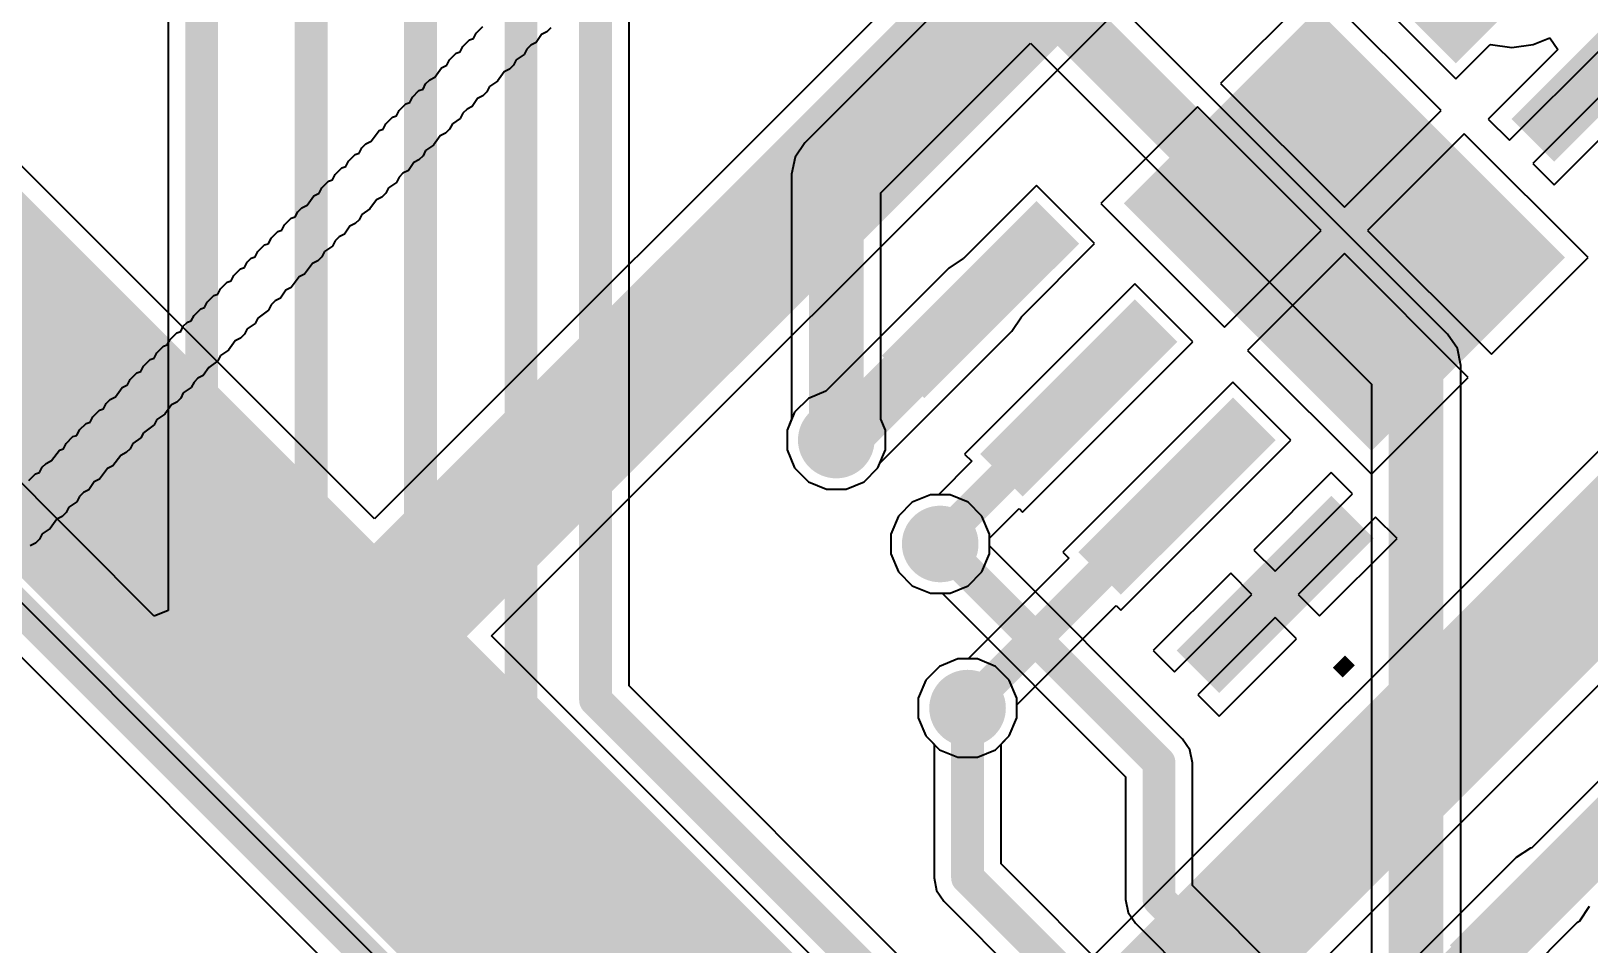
# Model space of a CAD drawing. Header units: millimetres. Extents: x 95 to 305, y 96 to 295.
# Drawn here: x 144.44 to 158.68, y 157.6 to 165.94 of the extents above; entities that cross this region are included whole.
import ezdxf

# ---------------------------------------------------------------- set-up
doc = ezdxf.new("R2010")
doc.units = ezdxf.units.MM
for name, color, linetype in [('BottomLayer', 5, 'Continuous'), ('BottomOverlay', 54, 'Continuous'), ('BottomPaste', 16, 'Continuous'), ('BottomSolder', 6, 'Continuous'), ('TopLayer', 1, 'Continuous'), ('TopSolder', 216, 'Continuous'), ('ViaHoleLayer', 16, 'Continuous')]:
    doc.layers.add(name, color=color, linetype=linetype)

# ---------------------------------------------------------------- blocks, each defined once
blk = doc.blocks.new('HSOP_8_B_17')
at = {"layer": 'BottomLayer'}
for points in [[(-2.122, 3.7), (-1.672, 3.7), (-1.672, 1.8), (-2.122, 1.8)], [(-0.852, 3.7), (-0.402, 3.7), (-0.402, 1.8), (-0.852, 1.8)], [(0.418, 3.7), (0.868, 3.7), (0.868, 1.8), (0.418, 1.8)], [(1.688, 3.7), (2.138, 3.7), (2.138, 1.8), (1.688, 1.8)], [(-1.542, 1.15), (1.558, 1.15), (1.558, -1.25), (-1.542, -1.25)], [(-2.122, -1.9), (-1.672, -1.9), (-1.672, -3.8), (-2.122, -3.8)], [(-0.852, -1.9), (-0.402, -1.9), (-0.402, -3.8), (-0.852, -3.8)], [(0.418, -1.9), (0.868, -1.9), (0.868, -3.8), (0.418, -3.8)], [(1.688, -1.9), (2.138, -1.9), (2.138, -3.8), (1.688, -3.8)]]:
    blk.add_hatch(color=5, dxfattribs=at).paths.add_polyline_path(points)
at = {"layer": 'BottomPaste'}
for points in [[(-2.122, 3.7), (-1.672, 3.7), (-1.672, 1.8), (-2.122, 1.8)], [(-0.852, 3.7), (-0.402, 3.7), (-0.402, 1.8), (-0.852, 1.8)], [(0.418, 3.7), (0.868, 3.7), (0.868, 1.8), (0.418, 1.8)], [(1.688, 3.7), (2.138, 3.7), (2.138, 1.8), (1.688, 1.8)], [(-1.542, 1.15), (1.558, 1.15), (1.558, -1.25), (-1.542, -1.25)], [(-2.122, -1.9), (-1.672, -1.9), (-1.672, -3.8), (-2.122, -3.8)], [(-0.852, -1.9), (-0.402, -1.9), (-0.402, -3.8), (-0.852, -3.8)], [(0.418, -1.9), (0.868, -1.9), (0.868, -3.8), (0.418, -3.8)], [(1.688, -1.9), (2.138, -1.9), (2.138, -3.8), (1.688, -3.8)]]:
    blk.add_hatch(color=16, dxfattribs=at).paths.add_polyline_path(points)
at = {"layer": 'BottomSolder'}
for points in [[(-2.172, 3.75), (-1.622, 3.75), (-1.622, 1.75), (-2.172, 1.75)], [(-0.902, 3.75), (-0.352, 3.75), (-0.352, 1.75), (-0.902, 1.75)], [(0.368, 3.75), (0.918, 3.75), (0.918, 1.75), (0.368, 1.75)], [(1.638, 3.75), (2.188, 3.75), (2.188, 1.75), (1.638, 1.75)], [(-1.592, 1.2), (1.608, 1.2), (1.608, -1.3), (-1.592, -1.3)], [(-2.172, -1.85), (-1.622, -1.85), (-1.622, -3.85), (-2.172, -3.85)], [(-0.902, -1.85), (-0.352, -1.85), (-0.352, -3.85), (-0.902, -3.85)], [(0.368, -1.85), (0.918, -1.85), (0.918, -3.85), (0.368, -3.85)], [(1.638, -1.85), (2.188, -1.85), (2.188, -3.85), (1.638, -3.85)]]:
    blk.add_hatch(color=6, dxfattribs=at).paths.add_polyline_path(points)
at = {"layer": 'BottomOverlay', "text_generation_flag": 2}
blk.add_text('.', height=1, rotation=180, dxfattribs=at).set_placement((-2.992, 2.85))
blk = doc.blocks.new('HSOP_8_B_63')
at = {"layer": 'BottomLayer'}
for points in [[(-2.122, 3.7), (-1.672, 3.7), (-1.672, 1.8), (-2.122, 1.8)], [(-0.852, 3.7), (-0.402, 3.7), (-0.402, 1.8), (-0.852, 1.8)], [(0.418, 3.7), (0.868, 3.7), (0.868, 1.8), (0.418, 1.8)], [(1.688, 3.7), (2.138, 3.7), (2.138, 1.8), (1.688, 1.8)], [(-1.542, 1.15), (1.558, 1.15), (1.558, -1.25), (-1.542, -1.25)], [(-2.122, -1.9), (-1.672, -1.9), (-1.672, -3.8), (-2.122, -3.8)], [(-0.852, -1.9), (-0.402, -1.9), (-0.402, -3.8), (-0.852, -3.8)], [(0.418, -1.9), (0.868, -1.9), (0.868, -3.8), (0.418, -3.8)], [(1.688, -1.9), (2.138, -1.9), (2.138, -3.8), (1.688, -3.8)]]:
    blk.add_hatch(color=5, dxfattribs=at).paths.add_polyline_path(points)
at = {"layer": 'BottomPaste'}
for points in [[(-2.122, 3.7), (-1.672, 3.7), (-1.672, 1.8), (-2.122, 1.8)], [(-0.852, 3.7), (-0.402, 3.7), (-0.402, 1.8), (-0.852, 1.8)], [(0.418, 3.7), (0.868, 3.7), (0.868, 1.8), (0.418, 1.8)], [(1.688, 3.7), (2.138, 3.7), (2.138, 1.8), (1.688, 1.8)], [(-1.542, 1.15), (1.558, 1.15), (1.558, -1.25), (-1.542, -1.25)], [(-2.122, -1.9), (-1.672, -1.9), (-1.672, -3.8), (-2.122, -3.8)], [(-0.852, -1.9), (-0.402, -1.9), (-0.402, -3.8), (-0.852, -3.8)], [(0.418, -1.9), (0.868, -1.9), (0.868, -3.8), (0.418, -3.8)], [(1.688, -1.9), (2.138, -1.9), (2.138, -3.8), (1.688, -3.8)]]:
    blk.add_hatch(color=16, dxfattribs=at).paths.add_polyline_path(points)
at = {"layer": 'BottomSolder'}
for points in [[(-2.172, 3.75), (-1.622, 3.75), (-1.622, 1.75), (-2.172, 1.75)], [(-0.902, 3.75), (-0.352, 3.75), (-0.352, 1.75), (-0.902, 1.75)], [(0.368, 3.75), (0.918, 3.75), (0.918, 1.75), (0.368, 1.75)], [(1.638, 3.75), (2.188, 3.75), (2.188, 1.75), (1.638, 1.75)], [(-1.592, 1.2), (1.608, 1.2), (1.608, -1.3), (-1.592, -1.3)], [(-2.172, -1.85), (-1.622, -1.85), (-1.622, -3.85), (-2.172, -3.85)], [(-0.902, -1.85), (-0.352, -1.85), (-0.352, -3.85), (-0.902, -3.85)], [(0.368, -1.85), (0.918, -1.85), (0.918, -3.85), (0.368, -3.85)], [(1.638, -1.85), (2.188, -1.85), (2.188, -3.85), (1.638, -3.85)]]:
    blk.add_hatch(color=6, dxfattribs=at).paths.add_polyline_path(points)
at = {"layer": 'BottomOverlay', "text_generation_flag": 2}
blk.add_text('.', height=1, rotation=180, dxfattribs=at).set_placement((-2.992, 2.85))

msp = doc.modelspace()

# ---------------------------------------------------------------- hatches: boundary and pattern name
at = {"layer": 'BottomLayer'}
h = msp.add_hatch(color=5, dxfattribs=at)
edge = h.paths.add_edge_path()
edge.add_arc((151.8, 162.2), 0.3, 0, 360)
h = msp.add_hatch(color=5, dxfattribs=at)
edge = h.paths.add_edge_path()
edge.add_arc((152.75, 161.25), 0.3, 0, 360)
h = msp.add_hatch(color=5, dxfattribs=at)
edge = h.paths.add_edge_path()
edge.add_arc((153, 159.75), 0.3, 0, 360)
at = {"layer": 'BottomSolder'}
h = msp.add_hatch(color=6, dxfattribs=at)
edge = h.paths.add_edge_path()
edge.add_arc((151.8, 162.2), 0.35, 0, 360)
h = msp.add_hatch(color=6, dxfattribs=at)
edge = h.paths.add_edge_path()
edge.add_arc((152.75, 161.25), 0.35, 0, 360)
h = msp.add_hatch(color=6, dxfattribs=at)
edge = h.paths.add_edge_path()
edge.add_arc((153, 159.75), 0.35, 0, 360)
at = {"layer": 'TopLayer'}
h = msp.add_hatch(color=1, dxfattribs=at)
edge = h.paths.add_edge_path()
edge.add_arc((151.8, 162.2), 0.3, 0, 360)
h = msp.add_hatch(color=1, dxfattribs=at)
edge = h.paths.add_edge_path()
edge.add_arc((152.75, 161.25), 0.3, 0, 360)
h = msp.add_hatch(color=1, dxfattribs=at)
edge = h.paths.add_edge_path()
edge.add_arc((153, 159.75), 0.3, 0, 360)
at = {"layer": 'TopSolder'}
h = msp.add_hatch(color=216, dxfattribs=at)
edge = h.paths.add_edge_path()
edge.add_arc((151.8, 162.2), 0.35, 0, 360)
h = msp.add_hatch(color=216, dxfattribs=at)
edge = h.paths.add_edge_path()
edge.add_arc((152.75, 161.25), 0.35, 0, 360)
h = msp.add_hatch(color=216, dxfattribs=at)
edge = h.paths.add_edge_path()
edge.add_arc((153, 159.75), 0.35, 0, 360)
at = {"layer": 'ViaHoleLayer'}
h = msp.add_hatch(color=16, dxfattribs=at)
edge = h.paths.add_edge_path()
edge.add_arc((151.8, 162.2), 0.15, 0, 360)
h = msp.add_hatch(color=16, dxfattribs=at)
edge = h.paths.add_edge_path()
edge.add_arc((152.75, 161.25), 0.15, 0, 360)
h = msp.add_hatch(color=16, dxfattribs=at)
edge = h.paths.add_edge_path()
edge.add_arc((153, 159.75), 0.15, 0, 360)

# ---------------------------------------------------------------- linework, layer by layer
at = {"layer": 'BottomLayer'}
for p, q in [((147.58, 161.479), (139.741, 169.318)), ((154.508, 168.407), (147.58, 161.479)), ((137.209, 167.856), (146.233, 158.833)), ((148.65, 160.41), (155.467, 167.226)), ((156.197, 166.343), (155.313, 165.459)), ((157.328, 165.212), (156.197, 166.343)), ((156.932, 166.032), (157.462, 165.502)), ((158.171, 165.814), (158.323, 165.877)), ((158.323, 165.877), (158.394, 165.769)), ((157.462, 165.502), (157.776, 165.815)), ((158.394, 165.769), (157.759, 165.134)), ((157.776, 165.815), (157.779, 165.814)), ((157.779, 165.814), (157.975, 165.788)), ((157.954, 164.94), (158.767, 165.753)), ((157.975, 165.788), (158.171, 165.814)), ((155.313, 165.459), (156.444, 164.328)), ((158.979, 165.541), (158.166, 164.727)), ((155.101, 165.247), (154.217, 164.363)), ((156.232, 164.116), (155.101, 165.247)), ((156.444, 164.328), (157.328, 165.212)), ((158.36, 164.533), (158.995, 165.168)), ((157.759, 165.134), (157.954, 164.94)), ((157.54, 165), (156.656, 164.116)), ((158.671, 163.868), (157.54, 165)), ((158.166, 164.727), (158.36, 164.533)), ((153.63, 164.526), (152.964, 163.86)), ((154.16, 163.996), (153.63, 164.526)), ((154.217, 164.363), (155.348, 163.232)), ((155.348, 163.232), (156.232, 164.116)), ((156.656, 164.116), (157.788, 162.984)), ((153.495, 163.33), (154.16, 163.996)), ((156.444, 163.904), (155.56, 163.02)), ((157.575, 162.772), (156.444, 163.904)), ((157.788, 162.984), (158.671, 163.868)), ((152.829, 163.771), (151.705, 162.648)), ((152.961, 163.86), (152.829, 163.771)), ((152.964, 163.86), (152.961, 163.86)), ((154.528, 163.628), (152.972, 162.072)), ((155.058, 163.098), (154.528, 163.628)), ((153.405, 163.195), (153.494, 163.327)), ((153.494, 163.327), (153.495, 163.33)), ((152.199, 161.988), (153.405, 163.195)), ((159.696, 163.03), (152.862, 156.197)), ((153.502, 161.542), (155.058, 163.098)), ((155.56, 163.02), (156.692, 161.888)), ((155.426, 162.73), (153.87, 161.174)), ((155.956, 162.199), (155.426, 162.73)), ((156.692, 161.888), (157.575, 162.772)), ((151.705, 162.648), (151.545, 162.581)), ((151.419, 162.455), (151.35, 162.29)), ((151.545, 162.581), (151.419, 162.455)), ((151.35, 162.29), (151.35, 162.11)), ((154.4, 160.644), (155.956, 162.199)), ((151.35, 162.11), (151.419, 161.945)), ((152.972, 162.072), (153.038, 162.006)), ((151.419, 161.945), (151.545, 161.819)), ((152.055, 161.819), (152.181, 161.945)), ((152.181, 161.945), (152.199, 161.988)), ((153.038, 162.006), (152.733, 161.7)), ((153.932, 155.127), (160.765, 161.961)), ((156.324, 161.903), (155.617, 161.195)), ((156.518, 161.708), (156.324, 161.903)), ((151.545, 161.819), (151.71, 161.75)), ((151.71, 161.75), (151.89, 161.75)), ((151.89, 161.75), (152.055, 161.819)), ((152.495, 161.631), (152.369, 161.505)), ((152.66, 161.7), (152.495, 161.631)), ((152.733, 161.7), (152.66, 161.7)), ((155.811, 161.001), (156.518, 161.708)), ((152.369, 161.505), (152.3, 161.34)), ((153.2, 161.302), (153.471, 161.573)), ((153.471, 161.573), (153.502, 161.542)), ((156.73, 161.496), (156.023, 160.789)), ((156.925, 161.301), (156.73, 161.496)), ((152.3, 161.34), (152.3, 161.16)), ((153.2, 161.16), (153.2, 161.302)), ((153.87, 161.174), (153.925, 161.119)), ((155.617, 161.195), (155.811, 161.001)), ((156.218, 160.594), (156.925, 161.301)), ((152.3, 161.16), (152.369, 160.995)), ((153.925, 161.119), (153.006, 160.2)), ((153.131, 160.995), (153.2, 161.16)), ((152.369, 160.995), (152.495, 160.869)), ((153.005, 160.869), (153.131, 160.995)), ((155.405, 160.983), (154.697, 160.276)), ((155.599, 160.789), (155.405, 160.983)), ((152.495, 160.869), (152.66, 160.8)), ((152.66, 160.8), (152.84, 160.8)), ((152.84, 160.8), (153.005, 160.869)), ((154.892, 160.082), (155.599, 160.789)), ((156.023, 160.789), (156.218, 160.594)), ((153.45, 159.779), (154.358, 160.687)), ((154.358, 160.687), (154.4, 160.644)), ((155.811, 160.577), (155.104, 159.87)), ((156.006, 160.382), (155.811, 160.577)), ((152.862, 156.197), (148.65, 160.41)), ((155.299, 159.675), (156.006, 160.382)), ((152.91, 160.2), (152.745, 160.131)), ((153.006, 160.2), (152.91, 160.2)), ((154.697, 160.276), (154.892, 160.082)), ((152.745, 160.131), (152.619, 160.005)), ((152.619, 160.005), (152.55, 159.84)), ((152.55, 159.84), (152.55, 159.66)), ((153.45, 159.66), (153.45, 159.779)), ((155.104, 159.87), (155.299, 159.675)), ((152.55, 159.66), (152.619, 159.495)), ((153.381, 159.495), (153.45, 159.66)), ((152.619, 159.495), (152.745, 159.369)), ((153.255, 159.369), (153.381, 159.495)), ((152.745, 159.369), (152.91, 159.3)), ((153.09, 159.3), (153.255, 159.369)), ((152.91, 159.3), (153.09, 159.3)), ((158.821, 159.138), (158.157, 158.474)), ((146.233, 158.833), (151.433, 153.633)), ((158.146, 158.471), (158.013, 158.383)), ((158.157, 158.474), (158.146, 158.471)), ((158.013, 158.383), (156.959, 157.329)), ((158.013, 158.383), (158.013, 158.383)), ((158.597, 157.806), (158.685, 157.939)), ((157.519, 156.735), (158.576, 157.792)), ((158.576, 157.792), (158.597, 157.806))]:
    msp.add_line(p, q, dxfattribs=at)
for points, const_width in [([(138.208, 168.855), (147.231, 159.831)], 2.5), ([(147.231, 160.061), (155.467, 168.296)], 1.2), ([(151.853, 162.219), (153.117, 163.483)], 0.5), ([(152.431, 154.696), (160.655, 162.92)], 1.2), ([(154.015, 162.55), (154.015, 162.585)], 0.3), ([(152.75, 161.285), (154.015, 162.55)], 0.3), ([(151.834, 162.207), (151.846, 162.219)], 0.5), ([(151.834, 162.2), (151.834, 162.207)], 0.5), ([(151.846, 162.219), (151.853, 162.219)], 0.5), ([(153, 159.762), (154.913, 161.675)], 0.3), ([(154.913, 161.675), (154.913, 161.687)], 0.3), ([(152.75, 161.25), (152.75, 161.285)], 0.3), ([(147.231, 159.831), (152.431, 154.631)], 2.5), ([(147.231, 159.831), (147.231, 160.061)], 1.2), ([(153, 159.75), (153, 159.762)], 0.3), ([(157.107, 156.9), (158.302, 158.095)], 0.5), ([(158.302, 158.095), (158.309, 158.095)], 0.5)]:
    msp.add_lwpolyline(points, dxfattribs=dict(at, const_width=const_width))
for points, const_width in [([(152.992, 163.483, 1), (153.242, 163.483, 1)], 0.25), ([(153.94, 162.585, 1), (154.09, 162.585, 1)], 0.15), ([(153.94, 162.55, 1), (154.09, 162.55, 1)], 0.15), ([(153.94, 162.55, 1), (154.09, 162.55, 1)], 0.15), ([(151.709, 162.207, 1), (151.959, 162.207, 1)], 0.25), ([(151.709, 162.207, 1), (151.959, 162.207, 1)], 0.25), ([(151.709, 162.2, 1), (151.959, 162.2, 1)], 0.25), ([(151.721, 162.219, 1), (151.971, 162.219, 1)], 0.25), ([(151.721, 162.219, 1), (151.971, 162.219, 1)], 0.25), ([(151.728, 162.219, 1), (151.978, 162.219, 1)], 0.25), ([(151.728, 162.219, 1), (151.978, 162.219, 1)], 0.25), ([(154.838, 161.687, 1), (154.988, 161.687, 1)], 0.15), ([(154.838, 161.675, 1), (154.988, 161.675, 1)], 0.15), ([(154.838, 161.675, 1), (154.988, 161.675, 1)], 0.15), ([(152.675, 161.285, 1), (152.825, 161.285, 1)], 0.15), ([(152.675, 161.285, 1), (152.825, 161.285, 1)], 0.15), ([(152.675, 161.25, 1), (152.825, 161.25, 1)], 0.15), ([(146.606, 159.831, 1), (147.856, 159.831, 1)], 1.25), ([(146.606, 159.831, 1), (147.856, 159.831, 1)], 1.25), ([(146.931, 160.061, 1), (147.531, 160.061, 1)], 0.6), ([(146.931, 160.061, 1), (147.531, 160.061, 1)], 0.6), ([(146.931, 159.831, 1), (147.531, 159.831, 1)], 0.6), ([(152.925, 159.762, 1), (153.075, 159.762, 1)], 0.15), ([(152.925, 159.762, 1), (153.075, 159.762, 1)], 0.15), ([(152.925, 159.75, 1), (153.075, 159.75, 1)], 0.15), ([(158.177, 158.095, 1), (158.427, 158.095, 1)], 0.25), ([(158.177, 158.095, 1), (158.427, 158.095, 1)], 0.25), ([(158.184, 158.095, 1), (158.434, 158.095, 1)], 0.25)]:
    msp.add_lwpolyline(points, format="xyb", close=True, dxfattribs=dict(at, const_width=const_width))
at = {"layer": 'BottomOverlay'}
for p, q in [((148.449, 165.857), (148.485, 165.869)), ((148.485, 165.869), (148.51, 165.918)), ((148.51, 165.918), (148.571, 165.979)), ((149.106, 165.906), (149.057, 165.833)), ((149.155, 165.93), (149.106, 165.906)), ((149.191, 165.967), (149.155, 165.93)), ((148.266, 165.675), (148.327, 165.736)), ((148.327, 165.736), (148.364, 165.748)), ((148.364, 165.748), (148.388, 165.796)), ((148.388, 165.796), (148.449, 165.857)), ((148.948, 165.723), (148.875, 165.675)), ((148.972, 165.772), (148.948, 165.723)), ((149.009, 165.809), (148.972, 165.772)), ((149.057, 165.833), (149.009, 165.809)), ((148.132, 165.517), (148.193, 165.602)), ((148.193, 165.602), (148.242, 165.626)), ((148.242, 165.626), (148.266, 165.675)), ((148.814, 165.59), (148.765, 165.565)), ((148.851, 165.626), (148.814, 165.59)), ((148.875, 165.675), (148.851, 165.626)), ((148.023, 165.407), (148.047, 165.456)), ((148.047, 165.456), (148.084, 165.492)), ((148.084, 165.492), (148.132, 165.517)), ((148.704, 165.48), (148.631, 165.431)), ((148.765, 165.565), (148.704, 165.48)), ((147.901, 165.285), (147.926, 165.334)), ((147.926, 165.334), (147.986, 165.395)), ((147.986, 165.395), (148.023, 165.407)), ((148.522, 165.322), (148.473, 165.249)), ((148.571, 165.346), (148.522, 165.322)), ((148.607, 165.383), (148.571, 165.346)), ((148.631, 165.431), (148.607, 165.383)), ((147.682, 165.091), (147.743, 165.151)), ((147.743, 165.151), (147.78, 165.164)), ((147.78, 165.164), (147.804, 165.212)), ((147.804, 165.212), (147.865, 165.273)), ((147.865, 165.273), (147.901, 165.285)), ((148.388, 165.188), (148.364, 165.139)), ((148.425, 165.224), (148.388, 165.188)), ((148.473, 165.249), (148.425, 165.224)), ((147.548, 164.932), (147.621, 165.03)), ((147.621, 165.03), (147.658, 165.042)), ((147.658, 165.042), (147.682, 165.091)), ((148.266, 165.042), (148.23, 165.005)), ((148.291, 165.091), (148.266, 165.042)), ((148.364, 165.139), (148.291, 165.091)), ((147.439, 164.823), (147.463, 164.872)), ((147.463, 164.872), (147.5, 164.908)), ((147.5, 164.908), (147.548, 164.932)), ((148.12, 164.896), (148.047, 164.847)), ((148.181, 164.981), (148.12, 164.896)), ((148.23, 165.005), (148.181, 164.981)), ((147.317, 164.701), (147.341, 164.75)), ((147.341, 164.75), (147.402, 164.811)), ((147.402, 164.811), (147.439, 164.823)), ((147.938, 164.738), (147.889, 164.665)), ((147.986, 164.762), (147.938, 164.738)), ((148.023, 164.799), (147.986, 164.762)), ((148.047, 164.847), (148.023, 164.799)), ((147.195, 164.58), (147.22, 164.628)), ((147.22, 164.628), (147.281, 164.689)), ((147.281, 164.689), (147.317, 164.701)), ((147.804, 164.604), (147.78, 164.555)), ((147.84, 164.64), (147.804, 164.604)), ((147.889, 164.665), (147.84, 164.64)), ((147.025, 164.433), (147.074, 164.458)), ((147.074, 164.458), (147.098, 164.506)), ((147.098, 164.506), (147.159, 164.567)), ((147.159, 164.567), (147.195, 164.58)), ((147.682, 164.458), (147.646, 164.421)), ((147.707, 164.506), (147.682, 164.458)), ((147.78, 164.555), (147.707, 164.506)), ((146.879, 164.287), (146.916, 164.324)), ((146.916, 164.324), (146.964, 164.348)), ((146.964, 164.348), (147.025, 164.433)), ((147.536, 164.312), (147.463, 164.263)), ((147.597, 164.397), (147.536, 164.312)), ((147.646, 164.421), (147.597, 164.397)), ((146.733, 164.117), (146.757, 164.166)), ((146.757, 164.166), (146.818, 164.227)), ((146.818, 164.227), (146.855, 164.239)), ((146.855, 164.239), (146.879, 164.287)), ((147.354, 164.154), (147.305, 164.081)), ((147.402, 164.178), (147.354, 164.154)), ((147.439, 164.214), (147.402, 164.178)), ((147.463, 164.263), (147.439, 164.214)), ((146.611, 163.995), (146.636, 164.044)), ((146.636, 164.044), (146.696, 164.105)), ((146.696, 164.105), (146.733, 164.117)), ((147.22, 164.02), (147.195, 163.971)), ((147.256, 164.056), (147.22, 164.02)), ((147.305, 164.081), (147.256, 164.056)), ((146.453, 163.861), (146.49, 163.874)), ((146.49, 163.874), (146.514, 163.922)), ((146.514, 163.922), (146.575, 163.983)), ((146.575, 163.983), (146.611, 163.995)), ((147.098, 163.874), (147.062, 163.837)), ((147.122, 163.922), (147.098, 163.874)), ((147.195, 163.971), (147.122, 163.922)), ((146.295, 163.703), (146.356, 163.764)), ((146.356, 163.764), (146.392, 163.776)), ((146.392, 163.776), (146.417, 163.825)), ((146.417, 163.825), (146.453, 163.861)), ((147.013, 163.813), (146.94, 163.715)), ((147.062, 163.837), (147.013, 163.813)), ((146.173, 163.582), (146.234, 163.642)), ((146.234, 163.642), (146.271, 163.655)), ((146.271, 163.655), (146.295, 163.703)), ((146.818, 163.594), (146.769, 163.569)), ((146.891, 163.691), (146.818, 163.594)), ((146.94, 163.715), (146.891, 163.691)), ((146.027, 163.411), (146.051, 163.46)), ((146.051, 163.46), (146.112, 163.521)), ((146.112, 163.521), (146.149, 163.533)), ((146.149, 163.533), (146.173, 163.582)), ((146.672, 163.472), (146.636, 163.436)), ((146.721, 163.496), (146.672, 163.472)), ((146.769, 163.569), (146.721, 163.496)), ((145.905, 163.29), (145.93, 163.338)), ((145.93, 163.338), (145.991, 163.399)), ((145.991, 163.399), (146.027, 163.411)), ((146.514, 163.314), (146.49, 163.265)), ((146.611, 163.387), (146.514, 163.314)), ((146.636, 163.436), (146.611, 163.387)), ((145.711, 163.119), (145.772, 163.18)), ((145.772, 163.18), (145.808, 163.192)), ((145.808, 163.192), (145.832, 163.241)), ((145.832, 163.241), (145.869, 163.277)), ((145.869, 163.277), (145.905, 163.29)), ((146.392, 163.168), (146.356, 163.131)), ((146.417, 163.216), (146.392, 163.168)), ((146.49, 163.265), (146.417, 163.216)), ((145.589, 162.997), (145.65, 163.058)), ((145.65, 163.058), (145.686, 163.07)), ((145.686, 163.07), (145.711, 163.119)), ((146.246, 163.022), (146.173, 162.973)), ((146.307, 163.107), (146.246, 163.022)), ((146.356, 163.131), (146.307, 163.107)), ((145.443, 162.827), (145.467, 162.876)), ((145.467, 162.876), (145.528, 162.937)), ((145.528, 162.937), (145.565, 162.949)), ((145.565, 162.949), (145.589, 162.997)), ((146.149, 162.924), (146.064, 162.864)), ((146.173, 162.973), (146.149, 162.924)), ((145.321, 162.705), (145.346, 162.754)), ((145.346, 162.754), (145.406, 162.815)), ((145.406, 162.815), (145.443, 162.827)), ((145.93, 162.73), (145.905, 162.681)), ((145.966, 162.766), (145.93, 162.73)), ((146.015, 162.791), (145.966, 162.766)), ((146.064, 162.864), (146.015, 162.791)), ((145.163, 162.571), (145.212, 162.596)), ((145.212, 162.596), (145.273, 162.681)), ((145.273, 162.681), (145.321, 162.705)), ((145.832, 162.632), (145.808, 162.584)), ((145.905, 162.681), (145.832, 162.632)), ((145.005, 162.413), (145.066, 162.474)), ((145.066, 162.474), (145.102, 162.486)), ((145.102, 162.486), (145.127, 162.535)), ((145.127, 162.535), (145.163, 162.571)), ((145.723, 162.523), (145.662, 162.438)), ((145.772, 162.547), (145.723, 162.523)), ((145.808, 162.584), (145.772, 162.547)), ((144.883, 162.292), (144.944, 162.352)), ((144.944, 162.352), (144.981, 162.365)), ((144.981, 162.365), (145.005, 162.413)), ((145.565, 162.34), (145.467, 162.267)), ((145.589, 162.389), (145.565, 162.34)), ((145.662, 162.438), (145.589, 162.389)), ((144.737, 162.121), (144.761, 162.17)), ((144.761, 162.17), (144.822, 162.231)), ((144.822, 162.231), (144.859, 162.243)), ((144.859, 162.243), (144.883, 162.292)), ((145.37, 162.17), (145.346, 162.121)), ((145.443, 162.219), (145.37, 162.17)), ((145.467, 162.267), (145.443, 162.219)), ((144.628, 162.012), (144.701, 162.109)), ((144.701, 162.109), (144.737, 162.121)), ((145.26, 162.06), (145.187, 161.963)), ((145.309, 162.085), (145.26, 162.06)), ((145.346, 162.121), (145.309, 162.085)), ((144.421, 161.829), (144.482, 161.89)), ((144.482, 161.89), (144.518, 161.902)), ((144.518, 161.902), (144.542, 161.951)), ((144.542, 161.951), (144.579, 161.987)), ((144.579, 161.987), (144.628, 162.012)), ((145.139, 161.939), (145.066, 161.841)), ((145.187, 161.963), (145.139, 161.939)), ((144.968, 161.744), (144.92, 161.72)), ((145.017, 161.817), (144.968, 161.744)), ((145.066, 161.841), (145.017, 161.817)), ((144.859, 161.634), (144.786, 161.586)), ((144.883, 161.683), (144.859, 161.634)), ((144.92, 161.72), (144.883, 161.683)), ((144.676, 161.476), (144.615, 161.391)), ((144.725, 161.501), (144.676, 161.476)), ((144.761, 161.537), (144.725, 161.501)), ((144.786, 161.586), (144.761, 161.537)), ((144.542, 161.342), (144.518, 161.294)), ((144.615, 161.391), (144.542, 161.342)), ((144.482, 161.257), (144.433, 161.233)), ((144.518, 161.294), (144.482, 161.257))]:
    msp.add_line(p, q, dxfattribs=at)
at = {"layer": 'TopLayer'}
for p, q in [((145.694, 182.839), (145.694, 160.643)), ((149.906, 159.952), (149.906, 168.191)), ((153.168, 166.574), (151.512, 164.918)), ((157.388, 163.169), (153.984, 166.574)), ((152.208, 164.461), (153.576, 165.828)), ((153.576, 165.828), (156.692, 162.712)), ((145.567, 160.59), (140.465, 165.692)), ((139.384, 165.184), (167.735, 136.833)), ((151.512, 164.918), (151.423, 164.786)), ((151.423, 164.786), (151.392, 164.629)), ((151.392, 164.629), (151.392, 164.629)), ((151.392, 164.629), (151.392, 162.391)), ((152.208, 162.391), (152.208, 164.461)), ((157.477, 163.037), (157.388, 163.169)), ((157.388, 163.169), (157.388, 163.169)), ((157.508, 162.881), (157.477, 163.037)), ((157.508, 157.091), (157.508, 162.881)), ((156.692, 162.712), (156.692, 157.091)), ((151.392, 162.391), (151.35, 162.29)), ((152.25, 162.29), (152.208, 162.391)), ((151.35, 162.29), (151.35, 162.11)), ((152.25, 162.11), (152.25, 162.29)), ((151.35, 162.11), (151.419, 161.945)), ((152.181, 161.945), (152.25, 162.11)), ((151.419, 161.945), (151.545, 161.819)), ((152.055, 161.819), (152.181, 161.945)), ((151.545, 161.819), (151.71, 161.75)), ((151.71, 161.75), (151.89, 161.75)), ((151.89, 161.75), (152.055, 161.819)), ((152.495, 161.631), (152.369, 161.505)), ((152.66, 161.7), (152.495, 161.631)), ((152.84, 161.7), (152.66, 161.7)), ((153.005, 161.631), (152.84, 161.7)), ((153.131, 161.505), (153.005, 161.631)), ((152.369, 161.505), (152.3, 161.34)), ((153.2, 161.34), (153.131, 161.505)), ((152.3, 161.34), (152.3, 161.16)), ((153.2, 161.233), (153.2, 161.34)), ((154.966, 159.466), (153.2, 161.233)), ((152.3, 161.16), (152.369, 160.995)), ((152.369, 160.995), (152.495, 160.869)), ((152.495, 160.869), (152.66, 160.8)), ((152.66, 160.8), (152.767, 160.8)), ((152.767, 160.8), (154.444, 159.123)), ((145.694, 160.643), (145.567, 160.59)), ((152.91, 160.2), (152.745, 160.131)), ((153.09, 160.2), (152.91, 160.2)), ((153.255, 160.131), (153.09, 160.2)), ((152.745, 160.131), (152.619, 160.005)), ((153.381, 160.005), (153.255, 160.131)), ((157.8, 152.058), (149.906, 159.952)), ((152.619, 160.005), (152.55, 159.84)), ((153.45, 159.84), (153.381, 160.005)), ((152.55, 159.84), (152.55, 159.66)), ((153.45, 159.66), (153.45, 159.84)), ((152.55, 159.66), (152.619, 159.495)), ((153.381, 159.495), (153.45, 159.66)), ((152.619, 159.495), (152.694, 159.419)), ((153.306, 159.419), (153.381, 159.495)), ((155.033, 159.367), (154.966, 159.466)), ((154.966, 159.466), (154.966, 159.466)), ((152.694, 159.419), (152.694, 158.2)), ((153.306, 158.327), (153.306, 159.419)), ((155.056, 159.25), (155.033, 159.367)), ((155.056, 158.127), (155.056, 159.25)), ((155.056, 159.25), (155.056, 159.25)), ((154.444, 159.123), (154.444, 158)), ((156.327, 155.306), (153.306, 158.327)), ((152.694, 158.2), (152.694, 158.2)), ((152.694, 158.2), (152.717, 158.083)), ((152.717, 158.083), (152.784, 157.984)), ((156.877, 156.306), (155.056, 158.127)), ((152.784, 157.984), (155.984, 154.784)), ((154.444, 158), (154.444, 158)), ((154.444, 158), (154.467, 157.883)), ((154.467, 157.883), (154.534, 157.784)), ((154.534, 157.784), (156.534, 155.784))]:
    msp.add_line(p, q, dxfattribs=at)
for points, const_width in [([(146, 160.475), (146, 183.2)], 0.3), ([(147, 160.225), (147, 183.2)], 0.3), ([(148, 159.975), (148, 183.2)], 0.3), ([(148.918, 159.782), (148.918, 174.611)], 0.3), ([(149.6, 159.825), (149.6, 168.318)], 0.3), ([(151.8, 164.629), (153.576, 166.405)], 0.5), ([(153.576, 166.405), (157.1, 162.881)], 0.5), ([(140.159, 165.566), (168.225, 137.5)], 0.3), ([(139.6, 165.4), (168.052, 136.948)], 0.3), ([(151.8, 162.2), (151.8, 164.629)], 0.5), ([(157.1, 156.9), (157.1, 162.881)], 0.5), ([(152.75, 161.25), (154.75, 159.25)], 0.3), ([(146, 160.475), (156.703, 149.772)], 0.3), ([(147, 160.225), (156.958, 150.267)], 0.3), ([(148, 159.975), (157.213, 150.762)], 0.3), ([(148.918, 159.782), (157.443, 151.257)], 0.3), ([(149.6, 159.825), (157.673, 151.752)], 0.3), ([(153, 158.2), (153, 159.75)], 0.3), ([(154.75, 158), (154.75, 159.25)], 0.3), ([(153, 158.2), (156.2, 155)], 0.3), ([(154.75, 158), (156.75, 156)], 0.3)]:
    msp.add_lwpolyline(points, dxfattribs=dict(at, const_width=const_width))
for points, const_width in [([(151.675, 164.629, 1), (151.925, 164.629, 1)], 0.25), ([(151.675, 164.629, 1), (151.925, 164.629, 1)], 0.25), ([(156.975, 162.881, 1), (157.225, 162.881, 1)], 0.25), ([(156.975, 162.881, 1), (157.225, 162.881, 1)], 0.25), ([(151.675, 162.2, 1), (151.925, 162.2, 1)], 0.25), ([(152.675, 161.25, 1), (152.825, 161.25, 1)], 0.15), ([(145.925, 160.475, 1), (146.075, 160.475, 1)], 0.15), ([(145.925, 160.475, 1), (146.075, 160.475, 1)], 0.15), ([(146.925, 160.225, 1), (147.075, 160.225, 1)], 0.15), ([(146.925, 160.225, 1), (147.075, 160.225, 1)], 0.15), ([(147.925, 159.975, 1), (148.075, 159.975, 1)], 0.15), ([(147.925, 159.975, 1), (148.075, 159.975, 1)], 0.15), ([(148.843, 159.782, 1), (148.993, 159.782, 1)], 0.15), ([(148.843, 159.782, 1), (148.993, 159.782, 1)], 0.15), ([(149.525, 159.825, 1), (149.675, 159.825, 1)], 0.15), ([(149.525, 159.825, 1), (149.675, 159.825, 1)], 0.15), ([(152.925, 159.75, 1), (153.075, 159.75, 1)], 0.15), ([(154.675, 159.25, 1), (154.825, 159.25, 1)], 0.15), ([(154.675, 159.25, 1), (154.825, 159.25, 1)], 0.15), ([(152.925, 158.2, 1), (153.075, 158.2, 1)], 0.15), ([(152.925, 158.2, 1), (153.075, 158.2, 1)], 0.15), ([(154.675, 158, 1), (154.825, 158, 1)], 0.15), ([(154.675, 158, 1), (154.825, 158, 1)], 0.15)]:
    msp.add_lwpolyline(points, format="xyb", close=True, dxfattribs=dict(at, const_width=const_width))

# ---------------------------------------------------------------- block references
at = {"rotation": 135}
for name, p in [('HSOP_8_B_63', (156.415, 164.075)), ('HSOP_8_B_17', (161.606, 158.686))]:
    msp.add_blockref(name, p, dxfattribs=at)

doc.saveas('drawing.dxf')
